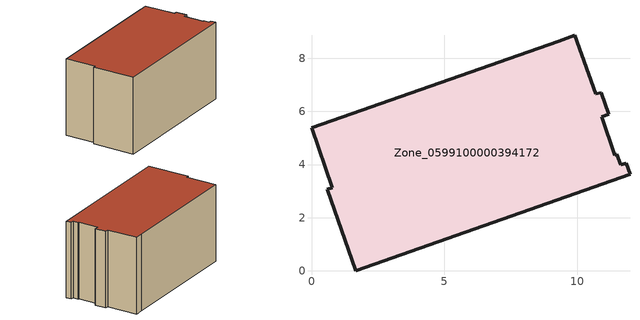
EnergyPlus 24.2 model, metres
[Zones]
Zone_0599100000394172
 floor ground (C_G): 10.9,6.7 11.18,5.89 10.91,5.8 11.4,4.35 11.48,4.38 11.62,3.98 11.83,4.04 11.97,3.64 1.66,0 0.58,3.06 0.79,3.13 0,5.38 9.3,8.64 9.9,8.87 10.69,6.65 z0
 wall outside (C_F): 11.83,4.04 11.62,3.98 11.48,4.38 11.4,4.35 10.91,5.8 11.18,5.89 10.9,6.7 10.69,6.65 9.9,8.87 9.3,8.64 0,5.38 0.79,3.13 0.58,3.06 1.66,0 11.97,3.64 11.83,4.04 z0:5.83
 roof outside (C_R): 9.9,8.87 9.3,8.64 0,5.38 0.79,3.13 0.58,3.06 1.66,0 11.97,3.64 11.83,4.04 11.62,3.98 11.48,4.38 11.4,4.35 10.91,5.8 11.18,5.89 10.9,6.7 10.69,6.65 z5.83
[BUILDING]
Pand.0599100000394172: North Axis=0; Terrain=City; Loads Convergence Tolerance Value=0.04; Temperature Convergence Tolerance Value=0.4; Solar Distribution=FullExterior; Maximum Number of Warmup Days=25; Minimum Number of Warmup Days=1
[Site:Location]
Rotterdam.The.Hague.AP_ZH_NLD Design_Conditions: Latitude=51.96; Longitude=4.45; Time Zone=1; Elevation=-4.5
[SITE:GROUNDTEMPERATURE:BUILDINGSURFACE]
18, 18, 18, 18, 18, 18, 18, 18, 18, 18, 18, 18
[MATERIAL] Thermal Absorptance=0.9; Solar Absorptance=0.7; Visible Absorptance=0.7
Name | Roughness | Thickness | Conductivity | Density | Specific Heat
G.TC.1992-2005 | MediumSmooth | 0.15 | 0.06 | 540 | 1210
F.TC.1992-2005 | Rough | 0.3 | 0.12 | 1920 | 840
R.TC.1992-2005 | MediumRough | 0.2 | 0.08 | 1500 | 1000
[CONSTRUCTION]
C_G: G.TC.1992-2005
C_F: F.TC.1992-2005
C_R: R.TC.1992-2005
[ZONE]
Zone_0599100000394172: Type=1; Multiplier=1; Ceiling Height=Autocalculate; Volume=Autocalculate; Floor Area=autocalculate; Part of Total Floor Area=Yes
[ZONEINFILTRATION:DESIGNFLOWRATE]
Infil_Zone_0599100000394172: Zone or ZoneList or Space or SpaceList=Zone_0599100000394172; Schedule=AlwaysOn; Design Flow Rate Calculation Method=Flow/Area; Flow Rate per Floor Area=0.0015; Constant Term Coefficient=1; Temperature Term Coefficient=0; Velocity Term Coefficient=0; Velocity Squared Term Coefficient=0
[HVACTEMPLATE:ZONE:IDEALLOADSAIRSYSTEM]
Zone_0599100000394172: Maximum Heating Supply Air Temperature=50; Minimum Cooling Supply Air Temperature=13; Maximum Heating Supply Air Humidity Ratio=0.0156; Minimum Cooling Supply Air Humidity Ratio=0.0077; Heating Limit=NoLimit; Cooling Limit=NoLimit; Dehumidification Control Type=ConstantSensibleHeatRatio; Cooling Sensible Heat Ratio=0.7; Dehumidification Setpoint=60; Humidification Control Type=None; Humidification Setpoint=30; Outdoor Air Method=None; Outdoor Air Flow Rate per Person=0.00944; Outdoor Air Flow Rate per Zone Floor Area=0; Outdoor Air Flow Rate per Zone=0; Demand Controlled Ventilation Type=None; Outdoor Air Economizer Type=NoEconomizer; Heat Recovery Type=None; Sensible Heat Recovery Effectiveness=0.7; Latent Heat Recovery Effectiveness=0.65
[ZONECONTROL:THERMOSTAT]
ThermostatControl_Zone_0599100000394172: Zone or ZoneList=Zone_0599100000394172; Control Type Schedule=DualSetpointControlType; Control 1=Thermostat_Zone_0599100000394172; Temperature Difference Between Cutout And Setpoint=0
[THERMOSTATSETPOINT:DUALSETPOINT]
Thermostat_Zone_0599100000394172: Heating Setpoint Temperature Schedule=HeatingSetpoint_Zone_0599100000394172; Cooling Setpoint Temperature Schedule=CoolingSetpoint_Zone_0599100000394172
[SCHEDULE:COMPACT]
HeatingSetpoint_Zone_0599100000394172: Through: 12/31, For: AllDays, Until: 24:00, 21
CoolingSetpoint_Zone_0599100000394172: Through: 12/31, For: AllDays, Until: 24:00, 24
DualSetpointControlType: Through: 12/31, For: AllDays, Until: 24:00, 4
AlwaysOn: Through: 12/31, For: AllDays, Until: 24:00, 1
